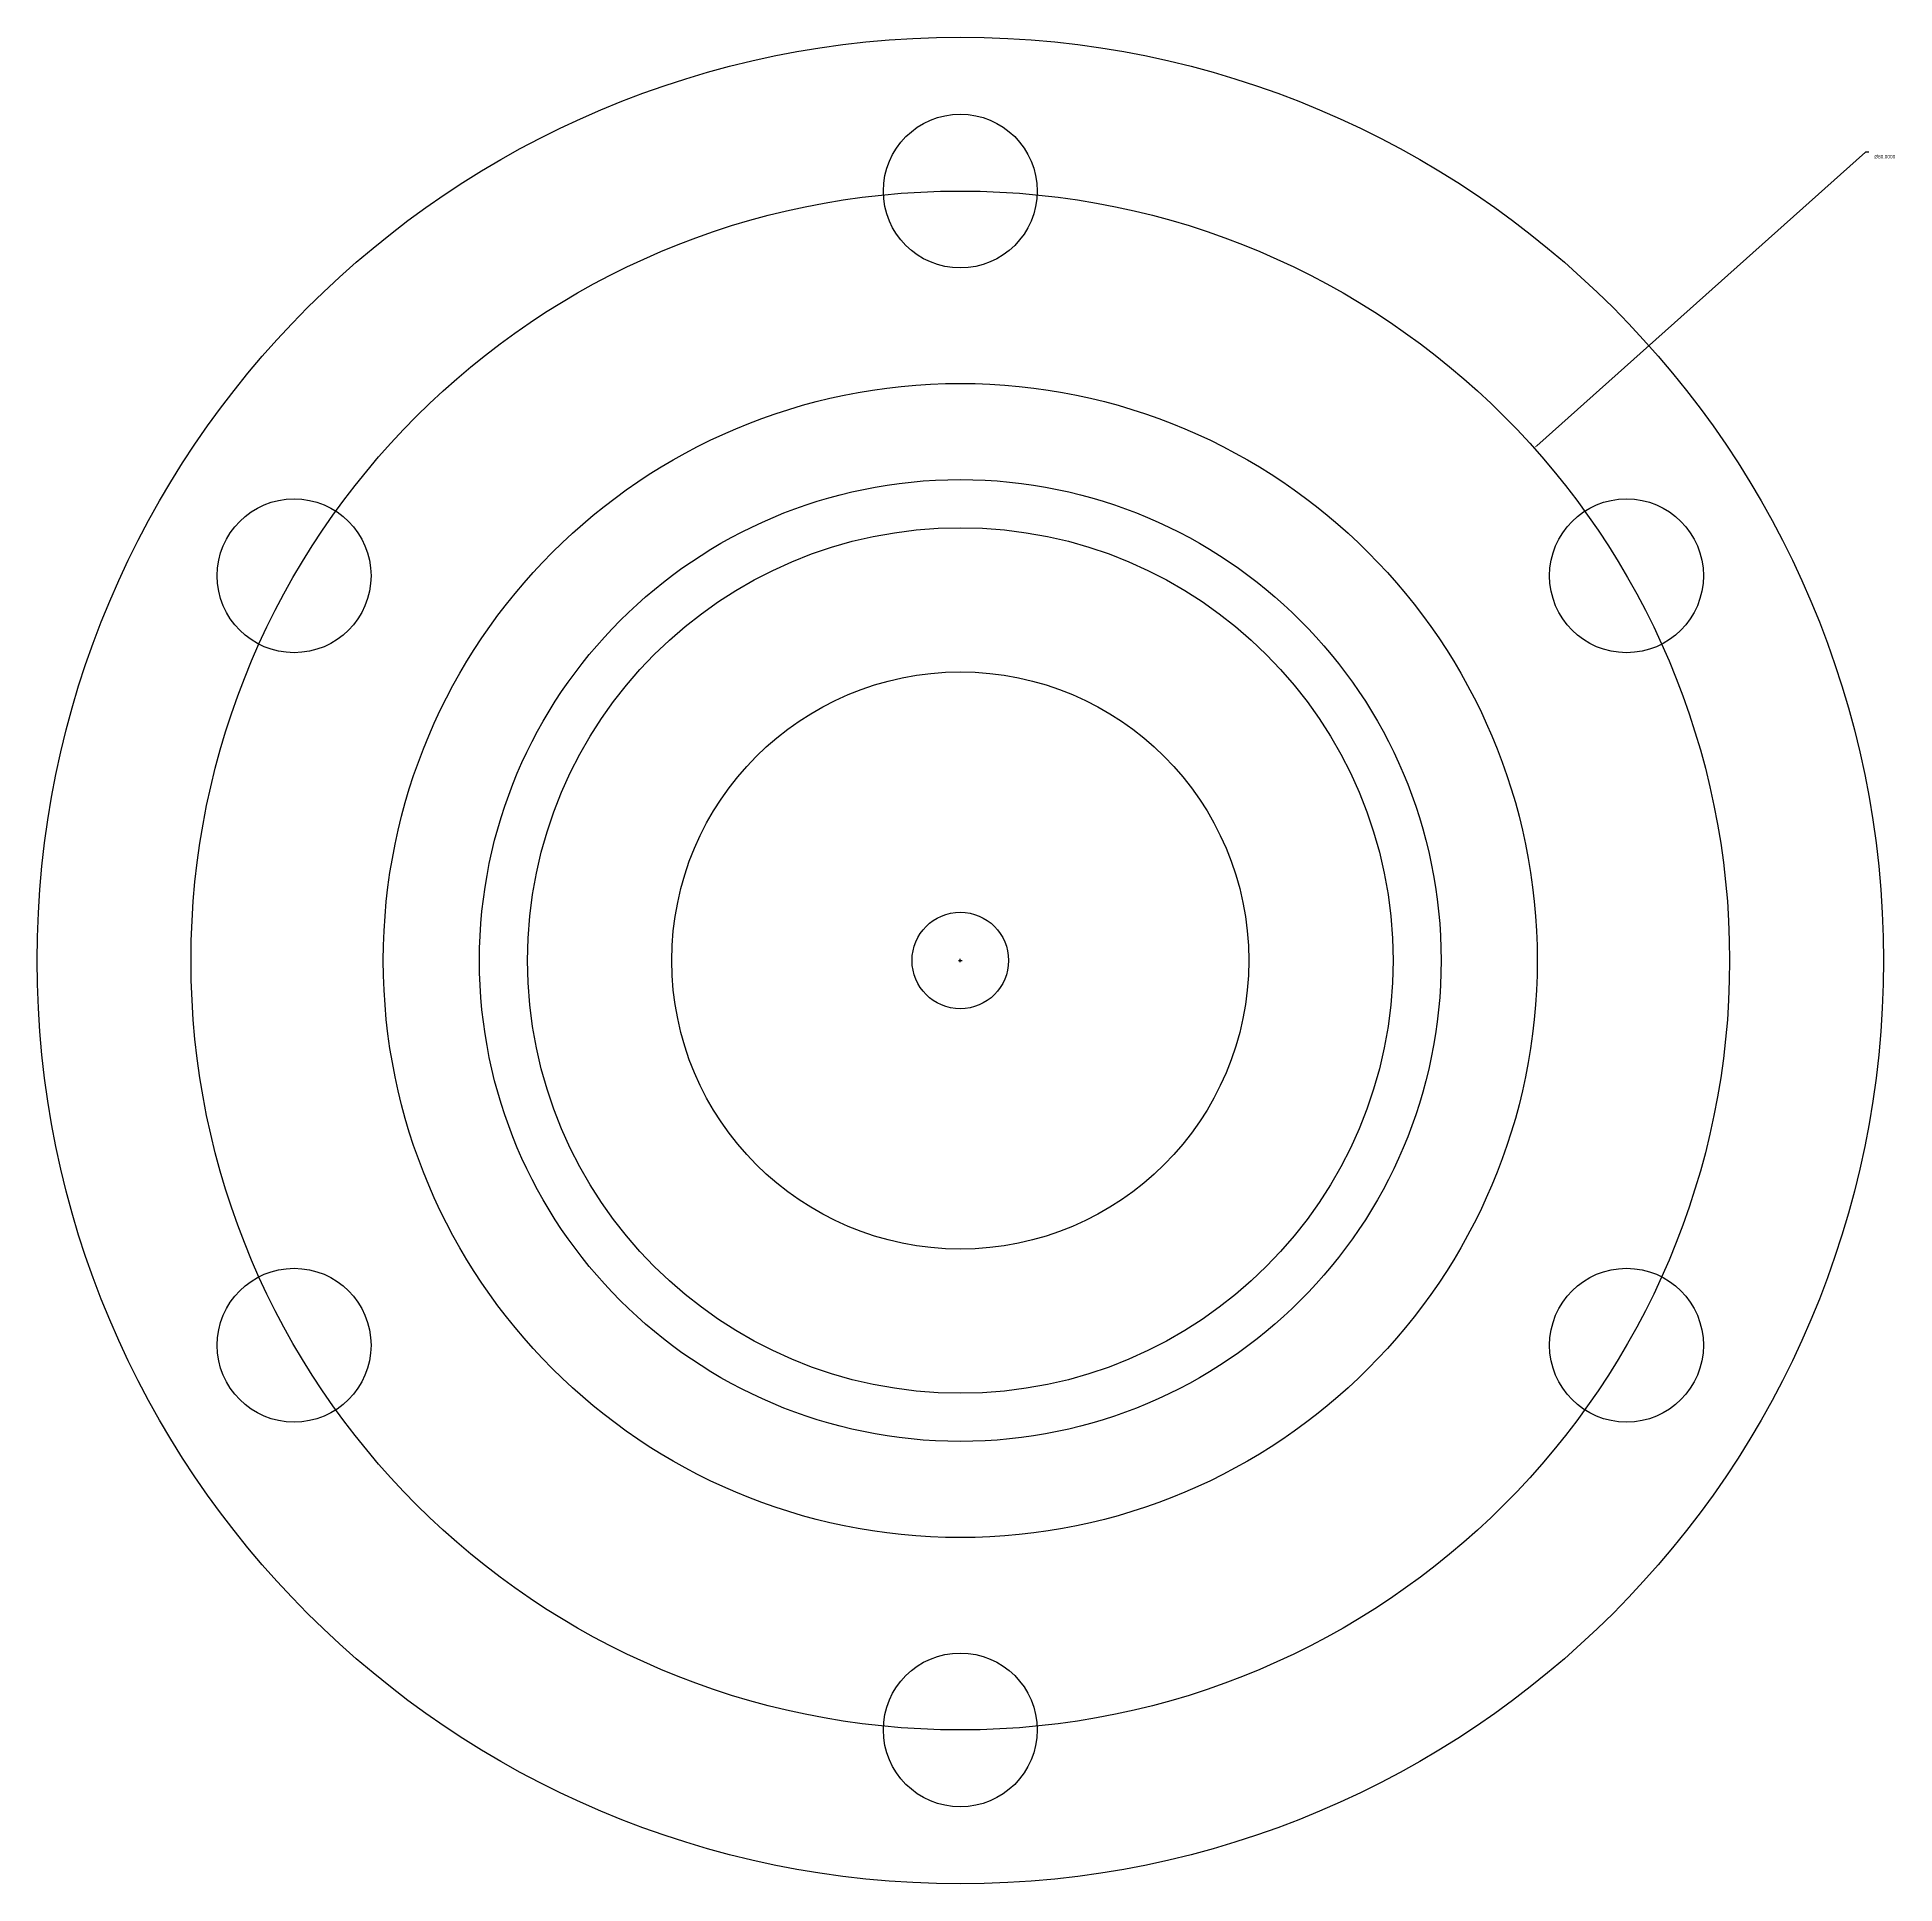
# Model space of a CAD drawing. Extents: x -170 to 234, y -48 to 56.
# Drawn here: x -48 to 48.6, y -48 to 48 of the extents above; entities that cross this region are included whole.
import ezdxf

# ---------------------------------------------------------------- set-up
doc = ezdxf.new("R2010")
doc.units = 0
doc.layers.get('0').update_dxf_attribs({"linetype": 'CONTINUOUS'})
doc.layers.get('DEFPOINTS').update_dxf_attribs({"linetype": 'CONTINUOUS'})
for name, color, linetype in [('1-LOCHKREIS_80MM', 31, 'CONTINUOUS'), ('3-SCHNECKENROHR-BARREL', 4, 'CONTINUOUS'), ('4-ROHRGEWINDE-AUSSEN_M45X2', 141, 'CONTINUOUS'), ('5-DURCHGANGSGEWINDE_M8X1_5', 225, 'CONTINUOUS'), ('6-KOPFPASSUNG_7MM', 240, 'CONTINUOUS'), ('7-FLANSCH-AUSSEN_96MM_17MM', 3, 'CONTINUOUS')]:
    doc.layers.add(name, color=color, linetype=linetype)
doc.dimstyles.get("Standard").update_dxf_attribs({"dimtxt": 0.18, "dimasz": 0.18, "dimexe": 0.18, "dimexo": 0.0625, "dimgap": 0.09, "dimtad": 0, "dimtih": 1, "dimtoh": 1, "dimzin": 0, "dimcen": 0.09, "dimazin": 3, "dimtfac": 1, "dimtofl": 0, "dimtmove": 0, "dimatfit": 3})

# ---------------------------------------------------------------- blocks, each defined once
blk = doc.blocks.new('*D10')
at = {"color": 0}
for p, q in [((47.06, 42.015), (29.973, 26.759)), ((47.24, 42.015), (47.06, 42.015)), ((-0.09, 0), (0.09, 0)), ((0, -0.09), (0, 0.09))]:
    blk.add_line(p, q, dxfattribs=at)
blk.add_solid([(29.953, 26.782), (29.993, 26.737), (29.838, 26.64)], dxfattribs=at)
at = {"layer": 'DEFPOINTS', "color": 0}
for p in [(29.838, 26.64), (-29.838, -26.64)]:
    blk.add_point(p, dxfattribs=at)
at = {"color": 0}
blk.add_text('%%c80.0000', height=0.18, dxfattribs=at).set_placement((47.525, 41.696))

msp = doc.modelspace()

# ---------------------------------------------------------------- linework, layer by layer
at = {"layer": '1-LOCHKREIS_80MM'}
msp.add_circle((0, 0), 40, dxfattribs=at)
at = {"layer": '3-SCHNECKENROHR-BARREL'}
msp.add_circle((0, 0), 30, dxfattribs=at)
at = {"layer": '4-ROHRGEWINDE-AUSSEN_M45X2'}
msp.add_circle((0, 0), 22.5, dxfattribs=at)
at = {"layer": '5-DURCHGANGSGEWINDE_M8X1_5'}
for centre, radius in [((0, 40), 4), ((-34.641, 20), 4), ((34.641, 20), 4), ((0, 0), 2.51), ((-34.641, -20), 4), ((34.641, -20), 4), ((0, -40), 4)]:
    msp.add_circle(centre, radius, dxfattribs=at)
at = {"layer": '6-KOPFPASSUNG_7MM'}
for radius in [25, 15]:
    msp.add_circle((0, 0), radius, dxfattribs=at)
at = {"layer": '7-FLANSCH-AUSSEN_96MM_17MM'}
msp.add_circle((0, 0), 48, dxfattribs=at)

# ---------------------------------------------------------------- dimensions: what is measured, and where the dimension line sits
dim = msp.add_diameter_dim_2p(p1=(-29.838, -26.64), p2=(29.838, 26.64), dimstyle='Standard', override={"dimtmove": 0, "dimtzin": 0})
dim.commit()
dim.dimension.update_dxf_attribs({"geometry": '*D10', "text_midpoint": (47.885, 42.015), "dimtype": 131})

doc.saveas('drawing.dxf')
